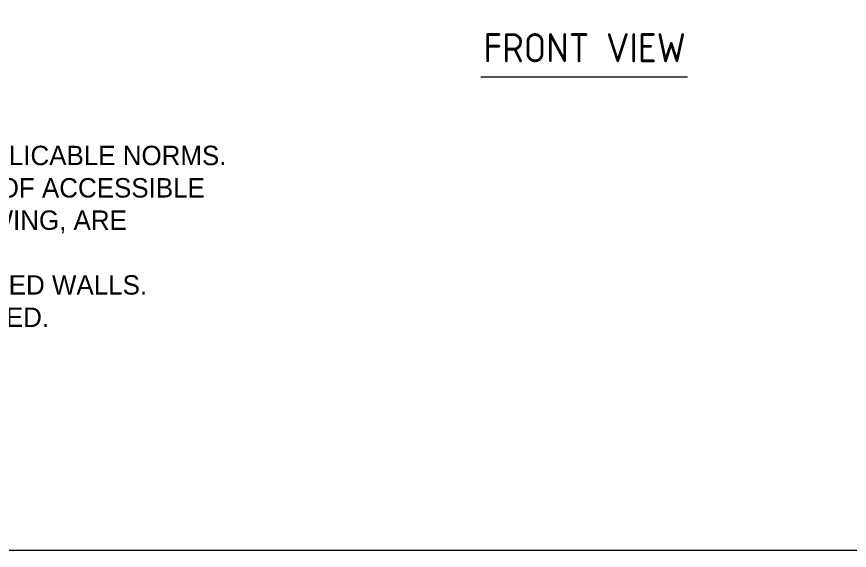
# Model space of a CAD drawing. Header units: millimetres. Extents: x 0 to 5860, y 0 to 4120.
# Drawn here: x 1687 to 3118, y 0 to 916 of the extents above; entities that cross this region are included whole.
import ezdxf

# ---------------------------------------------------------------- set-up
doc = ezdxf.new("R2010")
doc.units = ezdxf.units.MM
doc.layers.add('D', color=3, linetype='Continuous', lineweight=13)
doc.layers.add('F', color=7, linetype='Continuous', lineweight=15)
doc.styles.get("Standard").update_dxf_attribs({"font": ''})
doc.styles.add('STU25', font='isocp2.shx')
doc.styles.get('Standard').set_extended_font_data('DFKai-SB')

msp = doc.modelspace()

# ---------------------------------------------------------------- linework, layer by layer
at = {"layer": 'D'}
msp.add_line((2484.363, 813.171), (2839.181, 813.171), dxfattribs=at)
at = {"layer": 'F', "color": 6}
msp.add_lwpolyline([(0, 4120), (0, 0), (5860, 0), (5860, 4120)], close=True, dxfattribs=at)

# ---------------------------------------------------------------- texts
at = {"layer": 'D', "color": 11, "insert": (2488.813, 887.925), "char_height": 50, "attachment_point": 1}
msp.add_mtext('{\\Fisocp2.shx;FRONT VIEW}', dxfattribs=at)
at = {"layer": 'D', "color": 11, "insert": (162.382, 861.352), "char_height": 33.33333, "attachment_point": 1, "style": 'STU25'}
msp.add_mtext('{ATTENTION:\\P- CHAMBER DIMENSIONS:%%C300 mmx710 mm.\\P- DEVICE OUTSIDE DIMENSIONS:\\FARISOP1.SHX|c0;600\\FARISOP2.SHX|c0;(W)mmx980(H)mmx450(D)mm.\\P- ALL THE OUTLETS MUST BE INSTALLED ACCORDING TO LOCAL APPLICABLE NORMS.\\P- THE INSTALLATION UP TO THE MACHINE AS WELL AS THE SUPPLY OF ACCESSIBLE \\P  KEY ACCORDING TO THE SPECIFICATIONS INDICATED IN THE DRAWING, ARE \\P  CHARGEABLE TO THE PURCHASERS. \\P- THE MEASUREMENTS OF THIS DRAWING ARE CONSIDERING FINISHED WALLS.\\P- THE SPACES OF MAINTENANCE MUST BE SUFFICIENTLY ILLUMINATED.}', dxfattribs=at)

doc.saveas('drawing.dxf')
